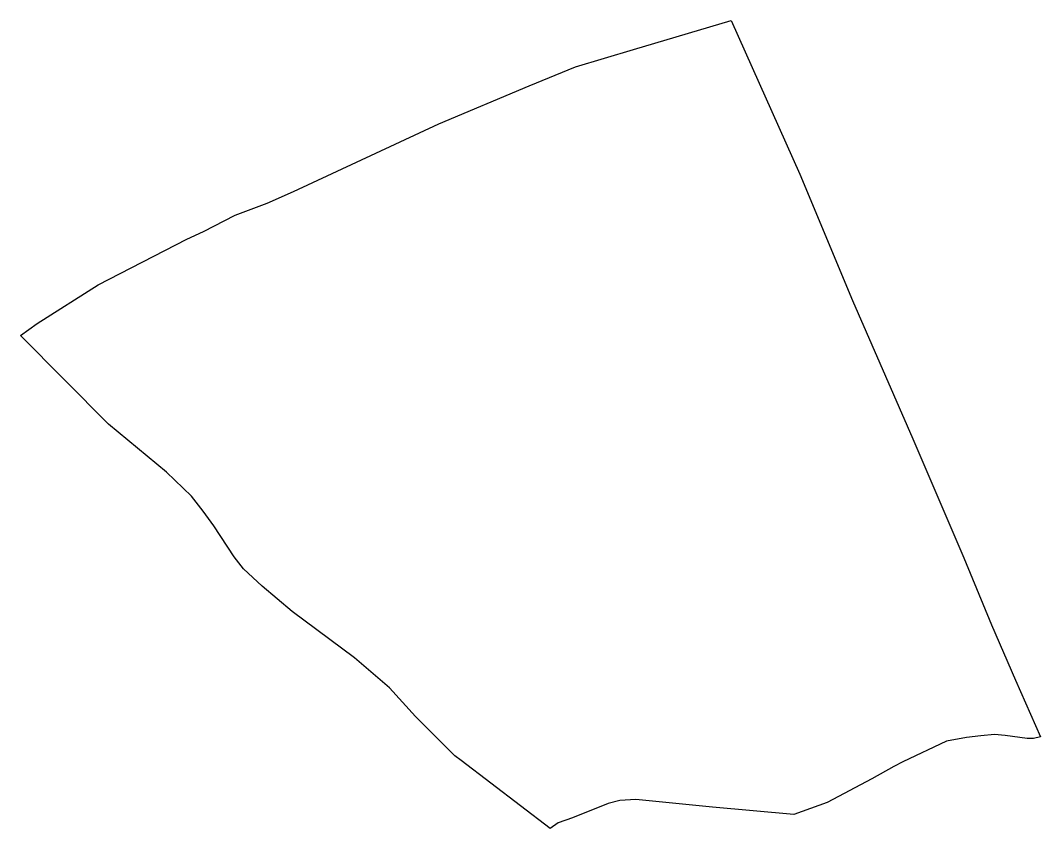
# Model space of a CAD drawing. Header units: millimetres. Extents: x 603185 to 603700, y 1305972 to 1306380.
import ezdxf

# ---------------------------------------------------------------- set-up
doc = ezdxf.new("R2010")
doc.units = ezdxf.units.MM

msp = doc.modelspace()

# ---------------------------------------------------------------- linework, layer by layer
at = {"color": 0, "elevation": 210.46}
msp.add_lwpolyline([(603699.61, 1306018.48), (603696.06, 1306017.56), (603692.82, 1306017.6), (603681.76, 1306019.18), (603676.35, 1306019.55), (603669.42, 1306018.99), (603662.25, 1306018.18), (603652.19, 1306016.19), (603630.09, 1306005.82), (603625.59, 1306003.51), (603614.61, 1305997.33), (603591.96, 1305985.32), (603575.22, 1305979.35), (603534.32, 1305982.94), (603495.6, 1305986.9), (603487.48, 1305986.33), (603481.7, 1305984.78), (603463.7, 1305977.54), (603456.47, 1305975.03), (603452.36, 1305972.2), (603407.51, 1306006.49), (603404.33, 1306008.82), (603384.58, 1306028.75), (603371.48, 1306043.16), (603353.77, 1306058.26), (603322.46, 1306081.6), (603307.29, 1306094.32), (603297.81, 1306103.12), (603293.17, 1306109.24), (603282.84, 1306124.76), (603277.51, 1306132.11), (603271.6, 1306139.68), (603259.04, 1306151.83), (603229.86, 1306176.01), (603185.4, 1306220.8), (603193.87, 1306226.71), (603224.53, 1306246.22), (603269.23, 1306269.32), (603277.66, 1306273.09), (603293.65, 1306281.38), (603309.75, 1306287.45), (603323.09, 1306293.32), (603396.28, 1306327.44), (603441.9, 1306346.55), (603465.24, 1306356.22), (603494.41, 1306364.9), (603543.61, 1306379.56), (603578.21, 1306301.99), (603604.84, 1306238.38), (603635.14, 1306168.67), (603660.9, 1306108.65), (603674.9, 1306074.95), (603686.95, 1306046.99), (603699.61, 1306018.48)], dxfattribs=at)

doc.saveas('drawing.dxf')
